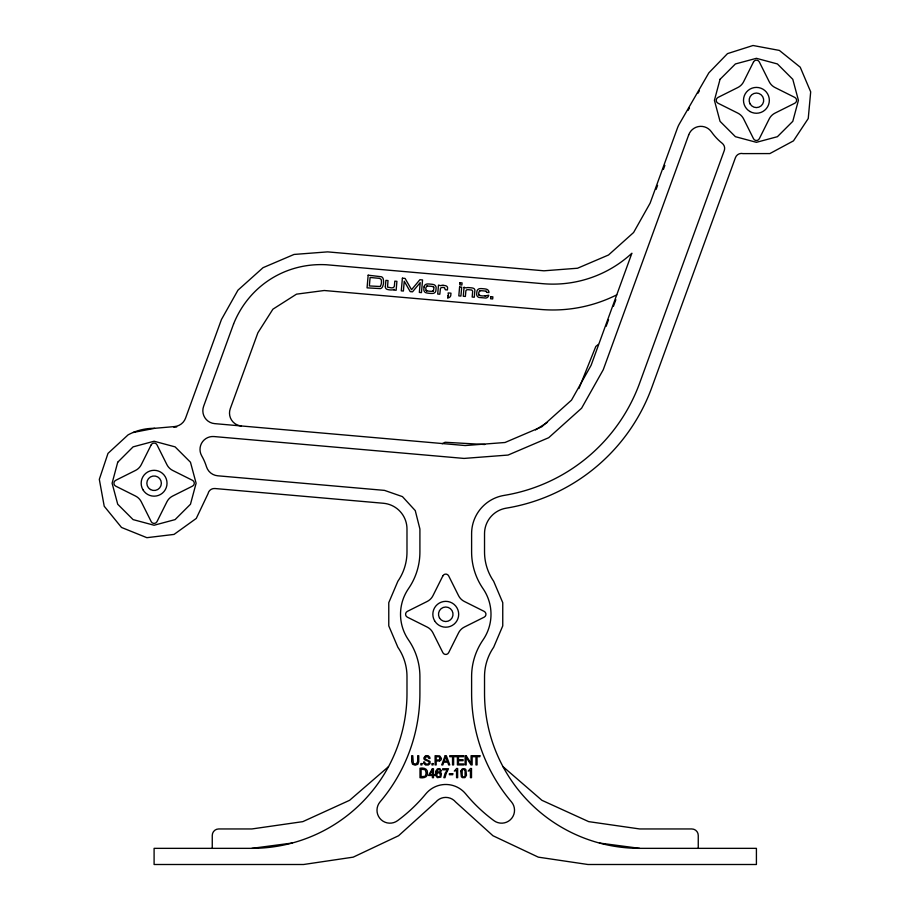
<?xml version="1.0" encoding="UTF-8"?>
<svg xmlns="http://www.w3.org/2000/svg" width="910" height="910" viewBox="0 0 910 910"><rect width="100%" height="100%" fill="white"/><g stroke="black" fill="none" stroke-linecap="round" stroke-linejoin="round"><path stroke-width="1.36" d="M385.339 286.627L385.897 280.371L388.013 280.553L387.524 287.128L391.266 287.844A4.3 4.3 0 0 0 392.927 287.662A2.116 2.116 0 0 0 394.394 285.82L394.803 281.144L396.919 281.326L396.134 290.256L394.019 290.074L394.087 289.3A2.673 2.673 0 0 1 392.961 289.846A13.991 13.991 0 0 1 386.989 289.323A2.65 2.65 0 0 1 385.339 286.786M447.697 297.786L448.459 295.613L448.129 292.929L450.973 293.179L450.746 295.67A3.151 3.151 0 0 1 447.8 297.9L447.731 297.866M606.117 326.337L608.551 319.672M613.42 306.351L615.854 299.686M656.11 189.382L657.577 185.378M663.413 169.396L664.869 165.393M578.919 388.57L595.822 346.437L598.359 344.446M688.028 110.44L689.45 107.983M697.993 93.218L699.415 90.75M433.433 290.995L433.968 287.503L433.092 286.65A10.601 10.601 0 0 0 431.272 286.32L429.122 286.138A10.601 10.601 0 0 0 427.268 286.138C425.539 286.513 425.118 290.131 426.87 290.802A22.977 22.977 0 0 0 432.682 291.302L433.103 291.2M380.278 286.343L380.562 285.979A9.68 9.68 0 0 0 381.131 279.381L379.504 278.358L370.097 277.482L369.358 285.933L380.016 286.502M442.226 443.705L445.104 442.26L484.768 444.512M479.502 290.961C475.623 297.661 485.735 295.932 488.715 295.193A3.185 3.185 0 0 1 487.282 297.502A3.447 3.447 0 0 1 485.701 298.048L479.149 297.468A3.447 3.447 0 0 1 477.693 296.66A3.196 3.196 0 0 1 476.692 294.044L476.908 291.575A3.185 3.185 0 0 1 478.341 289.187A3.447 3.447 0 0 1 479.923 288.641A12.729 12.729 0 0 1 482.141 288.641L484.291 288.834A12.729 12.729 0 0 1 486.475 289.221A3.447 3.447 0 0 1 487.931 290.028A3.185 3.185 0 0 1 488.943 292.554L486.827 292.36L485.929 291.268A10.601 10.601 0 0 0 484.109 290.95L481.959 290.756A10.601 10.601 0 0 0 480.105 290.756L479.502 290.961A1.331 1.331 0 0 1 480.105 290.756L479.695 290.859M388.524 766.641L349.611 800.299L302.814 821.639L251.888 828.953L218.719 828.953A6.461 6.461 0 0 0 212.257 835.414L212.257 848.347M535.512 429.918L547.479 422.308M426.858 286.24L427.268 286.138A1.331 1.331 0 0 0 426.665 286.343M485.132 295.955A10.613 10.613 0 0 0 485.519 295.932L485.394 295.943M133.065 432.5L154.689 428.314L174.549 426.574A12.922 12.922 0 0 0 185.572 418.122L221.448 319.524L237.965 290.165L263.047 267.676L294.032 254.447L327.623 251.877L543.941 270.805L577.532 268.234L608.506 255.005L633.587 232.516L650.115 203.157L677.449 128.037A25.844 25.844 0 0 1 679.349 123.953L708.844 72.857L727.499 53.622L753.025 45.5L779.358 50.414L800.231 67.203L810.685 91.865L808.239 118.539L793.452 140.879L769.86 153.574L743.072 153.608A6.461 6.461 0 0 0 735.428 157.669L651.844 387.387A187.289 187.289 0 0 1 506.199 508.167A25.844 25.844 0 0 0 484.529 533.669L484.529 551.949A51.699 51.699 0 0 0 493.664 581.274L502.752 602.659L502.752 625.887L493.664 647.26A51.699 51.699 0 0 0 484.529 676.596L484.529 693.249A155.098 155.098 0 0 0 639.628 848.347L756.415 848.347L756.415 864.5L587.928 864.5L538.31 857.152L492.947 835.744L455.739 802.108A12.922 12.922 0 0 0 435.788 802.108L398.569 835.744L353.205 857.152L303.587 864.5L154.097 864.5L154.097 848.347L251.888 848.347L292.03 843.058M448.198 295.75L448.368 295.727A1.888 1.888 0 0 0 447.868 295.83M173.867 427.2L176.699 426.961M599.485 843.058L639.628 848.347M479.502 295.352L479.092 295.067M426.665 290.722L426.267 290.449A1.331 1.331 0 0 0 426.87 290.802L426.301 290.483M486.315 291.439L485.929 291.268A1.331 1.331 0 0 1 486.486 291.575M433.49 286.821L433.092 286.65A1.331 1.331 0 0 1 433.661 286.957M503.002 766.641L541.905 800.299L588.713 821.639L639.628 828.953L691.793 828.953A6.461 6.461 0 0 1 698.254 835.414L698.254 848.347M462.178 776.048L462.178 770.383A1.57 1.57 0 0 1 465.021 770.383M465.078 770.372L465.078 776.059A1.558 1.558 0 0 1 462.257 776.059M154.677 428.314A54.919 54.919 0 0 0 128.117 434.843L107.994 453.385L99.315 479.331L104.218 506.244L121.508 527.459L146.885 537.685L174.049 534.409L196.264 518.438L208.015 493.732A6.461 6.461 0 0 1 214.919 488.522L383.394 503.264A25.844 25.844 0 0 1 406.986 529.017L406.986 551.949A51.699 51.699 0 0 1 397.863 581.274L388.775 602.659L388.775 625.887L397.863 647.26A51.699 51.699 0 0 1 406.986 676.596L406.986 693.249A155.098 155.098 0 0 1 251.888 848.347M616.753 294.851A142.176 142.176 0 0 1 540.551 309.434L324.244 290.506L296.501 294.158L272.909 309.184L257.883 332.787L230.275 408.67A12.922 12.922 0 0 0 241.286 425.96M443.261 285.387A10.601 10.601 0 0 0 442.146 285.342A4.243 4.243 0 0 0 440.565 285.683L438.483 285.103L437.699 294.032L439.814 294.226L440.451 288.424A2.116 2.116 0 0 1 442.18 287.469A8.486 8.486 0 0 1 443.068 287.492L443.898 287.571A8.474 8.474 0 0 1 444.501 287.64L445.308 289.767L447.413 289.949L447.572 288.14A2.116 2.116 0 0 0 446.56 286.138A4.243 4.243 0 0 0 445.183 285.615A10.601 10.601 0 0 0 444.444 285.501A34.296 34.296 0 0 0 442.886 285.365M486.122 295.716A1.331 1.331 0 0 1 485.519 295.932M368.163 275.184L367.06 287.856L380.425 288.595A3.185 3.185 0 0 0 382.484 286.866L382.621 286.548A11.807 11.807 0 0 0 383.269 279.177L383.19 278.824A3.185 3.185 0 0 0 381.461 276.765L368.163 275.184M402.391 278.176L401.287 290.847L403.392 291.029L404.256 281.247L410.217 291.632L412.514 291.837L420.192 282.635L419.339 292.428L421.455 292.611L422.558 279.939L419.885 279.711L411.548 289.687L405.075 278.414L402.391 278.176M424.071 286.957L423.855 289.437A3.196 3.196 0 0 0 424.856 292.042A3.447 3.447 0 0 0 426.312 292.849A25.105 25.105 0 0 0 432.876 293.418A3.447 3.447 0 0 0 434.445 292.872A3.185 3.185 0 0 0 435.89 290.483L436.106 288.004A3.185 3.185 0 0 0 435.105 285.41A3.447 3.447 0 0 0 433.638 284.591A12.729 12.729 0 0 0 431.454 284.216L429.304 284.022A12.729 12.729 0 0 0 427.086 284.022A3.447 3.447 0 0 0 425.516 284.568A3.185 3.185 0 0 0 424.071 286.957M459.596 286.946L458.811 295.887L460.926 296.068L461.7 287.139L459.596 286.946M459.959 282.726L459.777 284.841L461.882 285.023L462.075 282.908L459.959 282.726M464.054 287.344L463.27 296.273L465.385 296.455L465.886 290.734L466.807 289.778A8.486 8.486 0 0 1 468.65 289.733L471.198 289.96A8.486 8.486 0 0 1 471.801 290.028L472.688 291.177L472.176 297.047L474.281 297.24L474.872 290.529A2.116 2.116 0 0 0 473.848 288.527A4.243 4.243 0 0 0 472.472 288.004A10.601 10.601 0 0 0 471.38 287.844L468.832 287.617A10.601 10.601 0 0 0 467.717 287.583A4.243 4.243 0 0 0 466.136 287.924L464.054 287.344M490.763 296.66L490.581 298.776L492.685 298.958L492.879 296.842L490.763 296.66M460.756 771.202L461.347 776.708L462.303 777.629L464.942 777.629L466.489 775.229L465.897 769.723L464.93 768.802L462.303 768.802L460.756 771.202M435.719 771.452L435.708 775.468L437.323 777.663L440.815 777.106L441.407 773.614A2.628 2.628 0 0 0 438.779 771.782L436.607 773.147L437.915 769.689L439.45 769.541L440.463 771.009L441.486 771.009L439.883 768.643L437.437 768.813L435.719 771.452M417.679 761.488L416.325 764.036L413.333 763.558L412.753 755.709L411.673 755.709L411.673 761.602L412.571 764.275L415.21 765.173L417.861 764.264L418.748 761.602L418.748 755.709L417.679 755.709L417.679 761.488M440.474 774.922L439.996 776.457L437.892 776.833C435.81 775.786 437.005 771.851 439.428 772.852L440.474 774.922M426.324 772.965L425.197 776.332L421.102 776.674L421.102 769.257L425.061 769.644L426.324 772.965M440.326 758.348L439.064 759.941L436.174 760.043L436.174 756.699L439.223 756.802L440.326 758.348M427.461 772.943C427.996 777.436 423.366 778.278 419.999 777.686L419.999 768.245C423.343 767.517 427.939 768.552 427.461 772.943M424.981 757.37L425.175 758.929L430.066 761.477L430.021 763.592L428.348 764.991L425.561 764.98L423.798 763.444L423.571 761.966L424.64 761.966L425.277 763.638L427.04 764.184L428.599 763.752L429.156 762.546L428.769 761.465L424.333 759.622L423.776 758.007L425.596 755.653L428.144 755.675L429.759 757.165L429.986 758.462L428.906 758.462L427.677 756.585L424.981 757.37M456.649 768.506L454.329 771.054L456.558 770.554L456.558 777.686L457.639 777.686L457.639 768.495L456.649 768.506M470.527 768.506L468.206 771.054L470.436 770.554L470.436 777.686L471.516 777.686L471.516 768.495L470.527 768.506M117.72 462.235L112.101 483.233L117.72 504.242L133.099 519.61L154.097 525.241L175.095 519.61L190.474 504.242L196.105 483.233L190.474 462.235L175.095 446.867L154.097 441.236L133.099 446.867L117.72 462.235M720.038 79.318L714.418 100.328L720.038 121.326L735.416 136.693L756.415 142.324L777.413 136.693L792.792 121.326L798.423 100.328L792.792 79.318L777.413 63.95L756.415 58.32L735.416 63.95L720.038 79.318M446.207 773.386L444.99 777.686L443.852 777.686L445.115 773.295L447.367 769.792L442.692 769.792L442.692 768.745L448.516 768.745L446.207 773.386M233.586 323.949L203.612 406.338A12.922 12.922 0 0 0 214.635 423.628L465.158 445.547L505.004 442.499L541.757 426.801L571.514 400.127L591.113 365.297L631.893 253.23A116.321 116.321 0 0 1 542.804 283.681L326.497 264.753C285.535 262.489 248.851 285.865 233.586 323.949M688.711 134.862L603.262 369.71L581.592 408.215L548.707 437.699L508.076 455.057L464.032 458.424L214.055 436.55A12.922 12.922 0 0 0 201.724 455.864A54.919 54.919 0 0 1 206.49 466.784A12.922 12.922 0 0 0 217.706 475.793L384.521 490.388L402.447 496.621L415.267 510.612L419.908 529.017L419.908 551.949A64.621 64.621 0 0 1 408.51 588.611A45.238 45.238 0 0 0 408.51 639.935A64.621 64.621 0 0 1 419.908 676.596L419.908 693.249A168.02 168.02 0 0 1 380.061 801.892A12.922 12.922 0 0 0 397.59 820.649A158.329 158.329 0 0 0 425.812 793.895A25.844 25.844 0 0 1 465.715 793.895A158.329 158.329 0 0 0 493.925 820.649A12.922 12.922 0 0 0 511.454 801.892A168.02 168.02 0 0 1 471.608 693.249L471.608 676.596A64.621 64.621 0 0 1 483.017 639.935A45.238 45.238 0 0 0 483.017 588.611A64.621 64.621 0 0 1 471.608 551.949L471.608 533.669A38.777 38.777 0 0 1 504.106 495.404A174.367 174.367 0 0 0 639.696 382.974L724.258 150.571A6.461 6.461 0 0 0 722.21 143.302A54.93 54.93 0 0 1 711.449 131.859A12.922 12.922 0 0 0 688.711 134.862M445.741 756.836L444.137 761.204L447.356 761.204L445.741 756.836M445.172 755.709L441.725 764.923L442.806 764.923L443.841 762.17L447.674 762.17L448.687 764.923L449.779 764.923L446.332 755.709L445.172 755.709M151.208 444.819L141.289 464.657A12.922 12.922 0 0 1 135.51 470.436L115.684 480.343A3.23 3.23 0 0 0 115.684 486.122L135.51 496.041A12.922 12.922 0 0 1 141.289 501.82L151.208 521.646A3.23 3.23 0 0 0 156.986 521.646L166.905 501.82A12.922 12.922 0 0 1 172.684 496.041L192.511 486.122A3.23 3.23 0 0 0 192.511 480.343L172.684 470.436A12.922 12.922 0 0 1 166.905 464.657L156.986 444.819A3.23 3.23 0 0 0 151.208 444.819M442.874 575.859L432.955 595.686A12.922 12.922 0 0 1 427.177 601.464L407.35 611.384A3.23 3.23 0 0 0 407.35 617.162L427.177 627.07A12.922 12.922 0 0 1 432.955 632.86L442.874 652.686A3.23 3.23 0 0 0 448.653 652.686L458.56 632.86A12.922 12.922 0 0 1 464.35 627.07L484.177 617.162A3.23 3.23 0 0 0 484.177 611.384L464.35 601.464A12.922 12.922 0 0 1 458.56 595.686L448.653 575.859A3.23 3.23 0 0 0 442.874 575.859M753.526 61.914L743.618 81.741A12.922 12.922 0 0 1 737.828 87.519L718.001 97.438A3.23 3.23 0 0 0 718.001 103.217L737.828 113.124A12.922 12.922 0 0 1 743.618 118.903L753.526 138.741A3.23 3.23 0 0 0 759.304 138.741L769.223 118.903A12.922 12.922 0 0 1 775.002 113.124L794.828 103.217A3.23 3.23 0 0 0 794.828 97.438L775.002 87.519A12.922 12.922 0 0 1 769.223 81.741L759.304 61.914A3.23 3.23 0 0 0 753.526 61.914M432.375 770.065L429.565 774.512L432.375 774.512L432.375 770.065M432.375 768.745L428.542 775.479L432.375 775.479L432.375 777.686L433.467 777.686L433.467 775.479L434.65 775.479L434.65 774.512L433.467 774.512L433.467 768.745L432.375 768.745M433.296 291.098L432.682 291.302A1.331 1.331 0 0 0 433.296 291.098M439.473 760.874L436.174 761.044L436.174 764.923L435.105 764.923L435.105 755.709L439.689 755.88L441.43 758.36A2.377 2.377 0 0 1 439.473 760.874M456.411 755.709L449.745 755.709L449.745 756.699L452.532 756.699L452.532 764.923L453.624 764.923L453.624 756.699L456.411 756.699L456.411 755.709M463.531 755.709L457.411 755.709L457.411 764.923L463.69 764.923L463.69 763.945L458.481 763.945L458.481 760.68L463.099 760.68L463.099 759.713L458.481 759.713L458.481 756.699L463.531 756.699L463.531 755.709M466.204 755.709L465.112 755.709L465.112 764.923L466.17 764.923L466.17 757.234L471.016 764.923L472.131 764.923L472.131 755.709L471.084 755.709L471.084 763.41L466.204 755.709M479.843 755.709L473.177 755.709L473.177 756.699L475.964 756.699L475.964 764.923L477.056 764.923L477.056 756.699L479.843 756.699L479.843 755.709M421.933 763.57L420.852 763.57L420.852 764.923L421.933 764.923L421.933 763.57M433.035 763.57L431.954 763.57L431.954 764.923L433.035 764.923L433.035 763.57M452.714 773.671L449.369 773.671L449.369 774.729L452.714 774.729L452.714 773.671M479.695 295.42L479.138 295.113A1.331 1.331 0 0 0 479.695 295.42M142.904 489.705A12.922 12.922 0 0 0 165.29 489.705A12.922 12.922 0 0 0 154.097 470.311A12.922 12.922 0 0 0 142.904 489.705M749.954 111.52A12.922 12.922 0 0 0 769.337 100.328A12.922 12.922 0 0 0 749.954 89.135A12.922 12.922 0 0 0 749.954 111.52M434.57 620.734A12.922 12.922 0 0 0 456.957 620.734A12.922 12.922 0 0 0 445.763 601.351A12.922 12.922 0 0 0 434.57 620.734M150.469 489.534A7.269 7.269 0 0 0 161.366 483.233A7.269 7.269 0 0 0 150.469 476.942A7.269 7.269 0 0 0 150.469 489.534M750.124 103.956A7.269 7.269 0 0 0 762.716 103.956A7.269 7.269 0 0 0 756.415 93.047A7.269 7.269 0 0 0 750.124 103.956M439.462 617.901A7.269 7.269 0 0 0 452.054 617.901A7.269 7.269 0 0 0 445.763 607.004A7.269 7.269 0 0 0 439.462 617.901"/></g></svg>
